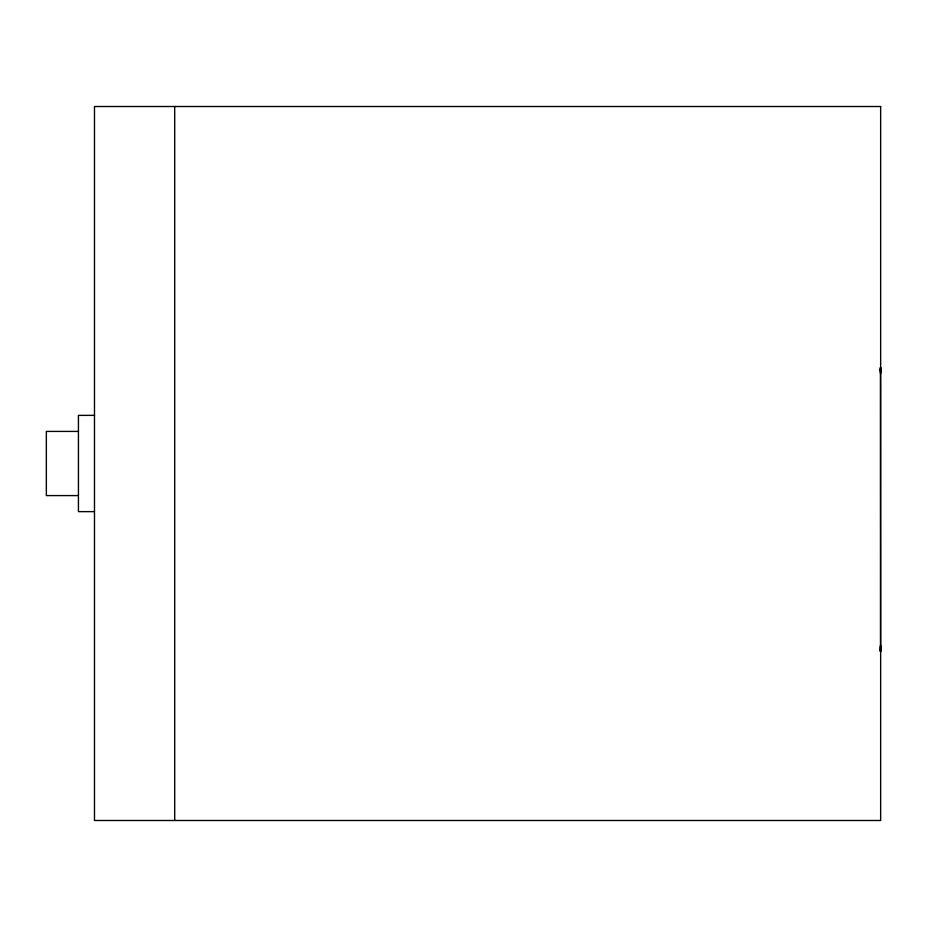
<?xml version="1.0" encoding="UTF-8"?>
<svg xmlns="http://www.w3.org/2000/svg" width="927" height="927" viewBox="0 0 927 927"><rect width="100%" height="100%" fill="white"/><g stroke="black" fill="none" stroke-linecap="round" stroke-linejoin="round"><path stroke-width="1.39" d="M880.65 646.907L880.465 650.175L880.534 645.319L880.465 649.398L880.65 647.637M880.534 651.333L880.465 369.363L880.65 371.854M880.65 649.885L880.465 651.565L880.65 649.34M880.65 649.676L880.465 651.287L880.638 650.036M880.65 648.877L880.465 650.175M880.65 369.421L880.65 370.452L880.534 367.428L880.65 368.865M880.465 369.363L880.534 373.442L880.465 367.474M880.638 646.189L880.465 647.486M94.484 415.366L78.436 415.366L78.436 511.634L94.484 511.634M78.436 431.414L46.35 431.414L46.35 495.586L78.436 495.586M880.465 370.267L880.65 371.124M880.465 368.587L880.638 369.595L880.465 367.949M174.705 106.512L174.705 820.488M880.65 106.512L94.484 106.512L94.484 820.488L880.65 820.488L880.65 106.512"/></g></svg>
